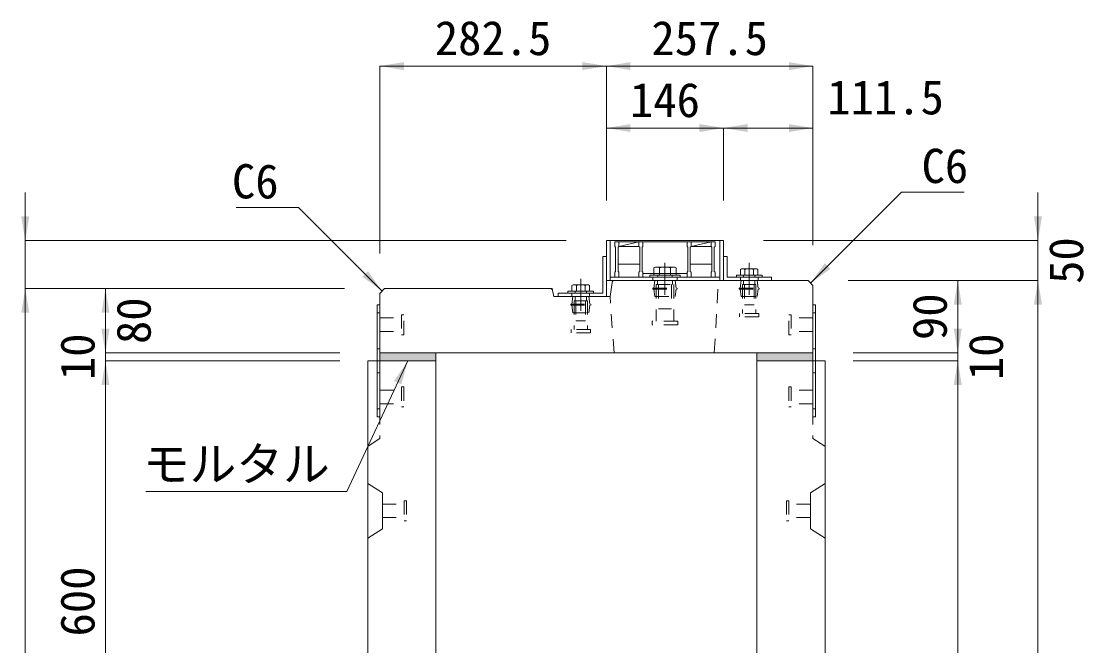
# Model space of a CAD drawing. Units: millimetres at full size. Extents: x -1934 to 78146, y -143454 to -112471.
# Drawn here: x 46935 to 48260, y -137550 to -136772 of the extents above; entities that cross this region are included whole.
import ezdxf
from ezdxf.enums import TextEntityAlignment as Align

# ---------------------------------------------------------------- set-up
doc = ezdxf.new("R2010")
doc.units = ezdxf.units.MM
doc.header["$LTSCALE"] = 23
for name, pattern in [('CHAIN', [18.5, 12, -1.5, 3.5, -1.5]), ('USER2', [1.35, 0.75, -0.6]), ('USER3', [1.35, 0.75, -0.6])]:
    doc.linetypes.add(name, pattern=pattern)
for name, color, linetype, lineweight in [('インサート', 92, 'USER2', 9), ('グレーチング', 7, 'Continuous', 9), ('ジョイント', 7, 'Continuous', 5), ('モルタル', 7, 'Continuous', 13), ('作業エリア', 11, 'Continuous', 13), ('受枠', 3, 'Continuous', 13), ('寸法線', 7, 'Continuous', 13), ('引出線', 4, 'Continuous', 13), ('本体', 2, 'Continuous', 13), ('ｲﾝｻｰﾄ', 3, 'USER3', 5)]:
    doc.layers.add(name, color=color, linetype=linetype, lineweight=lineweight)
doc.layers.add('ハッチング_モルタル', color=30, linetype='Continuous')
doc.styles.add('ＭＳ ゴシック', font='')
doc.styles.get('ＭＳ ゴシック').set_extended_font_data('MS Gothic')

# ---------------------------------------------------------------- blocks, each defined once
blk = doc.blocks.new('filled_arrow')
at = {"color": 0, "linetype": 'Continuous', "lineweight": -2}
blk.add_solid([(7.5, 1.25), (0, 0), (7.5, -1.25)], dxfattribs=at)

msp = doc.modelspace()

# ---------------------------------------------------------------- hatches: boundary and pattern name
at = {"layer": 'ハッチング_モルタル'}
for points in [[(47452.11, -137195.21), (47452.11, -137185.21), (47382.11, -137185.21), (47382.11, -137195.21)], [(47922.11, -137195.21), (47922.11, -137185.21), (47852.11, -137185.21), (47852.11, -137195.21)]]:
    msp.add_hatch(color=256, dxfattribs=at).paths.add_polyline_path(points)

# ---------------------------------------------------------------- linework, layer by layer
at = {"layer": 'インサート', "linetype": 'Continuous', "lineweight": 13}
for p, q in [((47725.62, -137078.41), (47723.76, -137079.25)), ((47723.76, -137079.25), (47723.76, -137088.41)), ((47749.61, -137078.41), (47725.62, -137078.41)), ((47749.61, -137078.41), (47751.46, -137079.25)), ((47751.46, -137079.25), (47751.46, -137088.41)), ((47833.13, -137080.41), (47831.66, -137081.25)), ((47831.66, -137081.25), (47831.66, -137088.41)), ((47833.13, -137080.41), (47852.1, -137080.41)), ((47852.1, -137080.41), (47853.56, -137081.25)), ((47853.56, -137081.25), (47853.56, -137088.41)), ((47623.13, -137100.41), (47621.66, -137101.25)), ((47623.13, -137100.41), (47642.1, -137100.41)), ((47642.1, -137100.41), (47643.56, -137101.25)), ((47751.46, -137088.41), (47723.76, -137088.41)), ((47831.66, -137088.41), (47853.56, -137088.41)), ((47621.66, -137101.25), (47621.66, -137108.41)), ((47621.66, -137108.41), (47643.56, -137108.41)), ((47643.56, -137101.25), (47643.56, -137108.41))]:
    msp.add_line(p, q, dxfattribs=at)
at = {"layer": 'インサート', "linetype": 'Continuous', "lineweight": 5}
for p, q in [((47730.69, -137079.25), (47730.69, -137088.41)), ((47744.54, -137079.25), (47744.54, -137088.41)), ((47837.14, -137081.25), (47837.14, -137088.41)), ((47848.09, -137081.25), (47848.09, -137088.41)), ((47627.14, -137101.25), (47627.14, -137108.41)), ((47638.09, -137101.25), (47638.09, -137108.41))]:
    msp.add_line(p, q, dxfattribs=at)
at = {"layer": 'インサート', "linetype": 'Continuous'}
for p, q in [((47756.61, -137088.41), (47718.61, -137088.41)), ((47718.61, -137088.41), (47718.61, -137090.71)), ((47756.61, -137090.71), (47718.61, -137090.71)), ((47756.61, -137088.41), (47756.61, -137090.71)), ((47826.61, -137088.41), (47858.61, -137088.41)), ((47826.61, -137088.41), (47826.61, -137090.71)), ((47826.61, -137090.71), (47858.61, -137090.71)), ((47858.61, -137088.41), (47858.61, -137090.71)), ((47616.61, -137108.41), (47648.61, -137108.41)), ((47616.61, -137108.41), (47616.61, -137110.71)), ((47616.61, -137110.71), (47648.61, -137110.71)), ((47648.61, -137108.41), (47648.61, -137110.71))]:
    msp.add_line(p, q, dxfattribs=at)
at = {"layer": 'インサート'}
for p, q in [((47723.86, -137104.46), (47725.11, -137095.21)), ((47725.11, -137095.21), (47750.11, -137095.21)), ((47726.71, -137100.21), (47748.51, -137100.21)), ((47726.71, -137100.21), (47726.71, -137145.71)), ((47728.16, -137095.21), (47728.16, -137100.21)), ((47728.61, -137088.41), (47728.61, -137090.71)), ((47729.61, -137100.21), (47729.61, -137130.21)), ((47745.61, -137100.21), (47745.61, -137130.21)), ((47746.61, -137088.41), (47746.61, -137090.71)), ((47747.06, -137095.21), (47747.06, -137100.21)), ((47748.51, -137100.21), (47748.51, -137145.71)), ((47751.36, -137104.46), (47750.11, -137095.21)), ((47831.36, -137104.46), (47832.61, -137095.21)), ((47832.61, -137095.21), (47852.61, -137095.21)), ((47834.36, -137100.21), (47850.86, -137100.21)), ((47834.36, -137100.21), (47834.36, -137136.21)), ((47835.49, -137095.21), (47835.49, -137100.21)), ((47835.61, -137088.41), (47835.61, -137090.71)), ((47836.61, -137100.21), (47836.61, -137125.21)), ((47848.61, -137100.21), (47848.61, -137125.21)), ((47849.61, -137088.41), (47849.61, -137090.71)), ((47849.74, -137095.21), (47849.74, -137100.21)), ((47850.86, -137100.21), (47850.86, -137136.21)), ((47853.86, -137104.46), (47852.61, -137095.21)), ((47625.61, -137108.41), (47625.61, -137110.71)), ((47639.61, -137108.41), (47639.61, -137110.71)), ((47722.61, -137104.46), (47752.61, -137104.46)), ((47722.61, -137104.46), (47722.61, -137105.96)), ((47722.61, -137105.96), (47752.61, -137105.96)), ((47723.86, -137105.96), (47725.11, -137115.21)), ((47751.36, -137105.96), (47750.11, -137115.21)), ((47752.61, -137104.46), (47752.61, -137105.96)), ((47830.11, -137104.46), (47855.11, -137104.46)), ((47830.11, -137104.46), (47830.11, -137105.96)), ((47830.11, -137105.96), (47855.11, -137105.96)), ((47831.36, -137105.96), (47832.61, -137115.21)), ((47853.86, -137105.96), (47852.61, -137115.21)), ((47855.11, -137104.46), (47855.11, -137105.96)), ((47620.11, -137124.46), (47645.11, -137124.46)), ((47620.11, -137124.46), (47620.11, -137125.96)), ((47620.11, -137125.96), (47645.11, -137125.96)), ((47621.36, -137124.46), (47622.61, -137115.21)), ((47621.36, -137125.96), (47622.61, -137135.21)), ((47622.61, -137115.21), (47642.61, -137115.21)), ((47624.36, -137120.21), (47640.86, -137120.21)), ((47624.36, -137120.21), (47624.36, -137156.21)), ((47625.49, -137115.21), (47625.49, -137120.21)), ((47626.61, -137120.21), (47626.61, -137145.21)), ((47638.61, -137120.21), (47638.61, -137145.21)), ((47639.74, -137115.21), (47639.74, -137120.21)), ((47640.86, -137120.21), (47640.86, -137156.21)), ((47643.86, -137124.46), (47642.61, -137115.21)), ((47643.86, -137125.96), (47642.61, -137135.21)), ((47645.11, -137124.46), (47645.11, -137125.96)), ((47725.11, -137115.21), (47750.11, -137115.21)), ((47832.61, -137115.21), (47852.61, -137115.21)), ((47836.61, -137125.21), (47848.61, -137125.21)), ((47412.11, -137137.71), (47409.11, -137137.71)), ((47409.11, -137137.71), (47409.11, -137162.71)), ((47412.11, -137162.71), (47412.11, -137137.71)), ((47622.61, -137135.21), (47642.61, -137135.21)), ((47729.61, -137130.21), (47745.61, -137130.21)), ((47830.61, -137140.21), (47830.61, -137136.21)), ((47854.61, -137136.21), (47830.61, -137136.21)), ((47854.61, -137140.21), (47830.61, -137140.21)), ((47854.61, -137136.21), (47854.61, -137140.21)), ((47892.11, -137137.71), (47895.11, -137137.71)), ((47892.11, -137162.71), (47892.11, -137137.71)), ((47895.11, -137137.71), (47895.11, -137162.71)), ((47382.11, -137141.71), (47409.11, -137141.71)), ((47382.11, -137141.71), (47382.11, -137158.71)), ((47626.61, -137145.21), (47638.61, -137145.21)), ((47721.61, -137150.21), (47721.61, -137145.71)), ((47753.61, -137145.71), (47721.61, -137145.71)), ((47753.61, -137150.21), (47721.61, -137150.21)), ((47753.61, -137145.71), (47753.61, -137150.21)), ((47922.11, -137141.71), (47895.11, -137141.71)), ((47922.11, -137141.71), (47922.11, -137158.71)), ((47382.11, -137158.71), (47409.11, -137158.71)), ((47409.11, -137162.71), (47412.11, -137162.71)), ((47620.61, -137160.21), (47620.61, -137156.21)), ((47644.61, -137156.21), (47620.61, -137156.21)), ((47644.61, -137160.21), (47620.61, -137160.21)), ((47644.61, -137156.21), (47644.61, -137160.21)), ((47895.11, -137162.71), (47892.11, -137162.71)), ((47922.11, -137158.71), (47895.11, -137158.71))]:
    msp.add_line(p, q, dxfattribs=at)
at = {"layer": 'インサート', "linetype": 'Continuous', "lineweight": 5}
for centre, radius, start, end in [((47727.23, -137085.91), 7.5, 62.50883, 117.49117), ((47737.61, -137107.14), 28.73, 76.05376, 103.94624), ((47748, -137085.91), 7.5, 62.50883, 117.49117), ((47834.4, -137085.25), 4.85, 55.61575, 124.38425), ((47842.61, -137098.53), 18.12, 72.41205, 107.58795), ((47850.83, -137085.25), 4.85, 55.61575, 124.38425), ((47624.4, -137105.25), 4.85, 55.61575, 124.38425), ((47632.61, -137118.53), 18.12, 72.41205, 107.58795), ((47640.83, -137105.25), 4.85, 55.61575, 124.38425)]:
    msp.add_arc(centre, radius, start, end, dxfattribs=at)
at = {"layer": 'グレーチング'}
for p, q in [((47675.11, -137046.71), (47675.11, -137052.71)), ((47675.11, -137046.71), (47800.11, -137046.71)), ((47680.11, -137046.71), (47680.11, -137052.71)), ((47680.11, -137052.71), (47705.11, -137046.71)), ((47705.11, -137046.71), (47705.11, -137052.71)), ((47710.11, -137046.71), (47710.11, -137052.71)), ((47765.11, -137046.71), (47765.11, -137052.71)), ((47770.11, -137052.71), (47795.11, -137046.71)), ((47770.11, -137046.71), (47770.11, -137052.71)), ((47795.11, -137046.71), (47795.11, -137052.71)), ((47800.11, -137046.71), (47800.11, -137052.71)), ((47675.11, -137052.71), (47676.11, -137053.71)), ((47676.11, -137053.71), (47676.11, -137083.71)), ((47680.11, -137052.71), (47679.11, -137053.71)), ((47679.11, -137053.71), (47679.11, -137083.71)), ((47680.11, -137052.71), (47705.11, -137052.71)), ((47705.11, -137052.71), (47706.11, -137053.71)), ((47706.11, -137053.71), (47706.11, -137083.71)), ((47710.11, -137052.71), (47709.11, -137053.71)), ((47709.11, -137053.71), (47709.11, -137083.71)), ((47765.11, -137052.71), (47766.11, -137053.71)), ((47766.11, -137053.71), (47766.11, -137083.71)), ((47770.11, -137052.71), (47769.11, -137053.71)), ((47769.11, -137053.71), (47769.11, -137083.71)), ((47770.11, -137052.71), (47795.11, -137052.71)), ((47795.11, -137052.71), (47796.11, -137053.71)), ((47796.11, -137053.71), (47796.11, -137083.71)), ((47800.11, -137052.71), (47799.11, -137053.71)), ((47799.11, -137053.71), (47799.11, -137083.71)), ((47675.11, -137084.71), (47676.11, -137083.71)), ((47675.11, -137090.71), (47675.11, -137084.71)), ((47706.11, -137074.71), (47679.11, -137074.71)), ((47680.11, -137084.71), (47679.11, -137083.71)), ((47680.11, -137090.71), (47680.11, -137084.71)), ((47705.11, -137084.71), (47706.11, -137083.71)), ((47705.11, -137090.71), (47705.11, -137084.71)), ((47710.11, -137084.71), (47709.11, -137083.71)), ((47710.11, -137090.71), (47710.11, -137084.71)), ((47765.11, -137086.21), (47710.11, -137086.21)), ((47765.11, -137084.71), (47766.11, -137083.71)), ((47765.11, -137090.71), (47765.11, -137084.71)), ((47796.11, -137074.71), (47769.11, -137074.71)), ((47770.11, -137084.71), (47769.11, -137083.71)), ((47770.11, -137090.71), (47770.11, -137084.71)), ((47795.11, -137084.71), (47796.11, -137083.71)), ((47795.11, -137090.71), (47795.11, -137084.71)), ((47800.11, -137084.71), (47799.11, -137083.71)), ((47800.11, -137090.71), (47800.11, -137084.71)), ((47675.11, -137090.71), (47680.11, -137090.71)), ((47705.11, -137090.71), (47710.11, -137090.71)), ((47765.11, -137090.71), (47770.11, -137090.71)), ((47795.11, -137090.71), (47800.11, -137090.71))]:
    msp.add_line(p, q, dxfattribs=at)
at = {"layer": 'ジョイント'}
for p, q in [((47378.91, -137125.21), (47382.11, -137125.21)), ((47378.91, -137125.21), (47378.91, -137265.21)), ((47382.11, -137125.21), (47382.11, -137265.21)), ((47922.11, -137125.21), (47925.31, -137125.21)), ((47922.11, -137125.21), (47922.11, -137265.21)), ((47925.31, -137125.21), (47925.31, -137265.21)), ((47378.91, -137265.21), (47382.11, -137265.21)), ((47922.11, -137265.21), (47925.31, -137265.21))]:
    msp.add_line(p, q, dxfattribs=at)
at = {"layer": 'ジョイント', "linetype": 'USER2'}
for p, q in [((47378.91, -137135.21), (47382.11, -137135.21)), ((47922.11, -137135.21), (47925.31, -137135.21)), ((47378.91, -137180.21), (47382.11, -137180.21)), ((47922.11, -137180.21), (47925.31, -137180.21)), ((47378.91, -137210.21), (47382.11, -137210.21)), ((47922.11, -137210.21), (47925.31, -137210.21)), ((47378.91, -137255.21), (47382.11, -137255.21)), ((47922.11, -137255.21), (47925.31, -137255.21))]:
    msp.add_line(p, q, dxfattribs=at)
at = {"layer": 'モルタル'}
for points in [[(47382.11, -137185.21), (47452.11, -137185.21), (47452.11, -137195.21), (47382.11, -137195.21)], [(47922.11, -137185.21), (47852.11, -137185.21), (47852.11, -137195.21), (47922.11, -137195.21)]]:
    msp.add_lwpolyline(points, close=True, dxfattribs=at)
at = {"layer": '作業エリア'}
for p, q in [((47672.11, -137095.21), (47671.73, -137097.76)), ((47674.7, -137095.21), (47672.11, -137095.21)), ((47594.65, -137105.21), (47597.11, -137105.21)), ((47597.11, -137105.21), (47597.6, -137107.62))]:
    msp.add_line(p, q, dxfattribs=at)
at = {"layer": '受枠'}
for p, q in [((47664.61, -137045.21), (47810.61, -137045.21)), ((47664.61, -137045.21), (47664.61, -137095.21)), ((47669.11, -137045.21), (47669.11, -137095.21)), ((47806.11, -137045.21), (47806.11, -137095.21)), ((47810.61, -137045.21), (47810.61, -137095.21)), ((47660.11, -137110.71), (47660.11, -137065.21)), ((47660.11, -137065.21), (47664.61, -137065.21)), ((47664.61, -137065.21), (47664.61, -137115.21)), ((47815.11, -137065.21), (47810.61, -137065.21)), ((47815.11, -137090.71), (47815.11, -137065.21)), ((47664.61, -137095.21), (47810.61, -137095.21)), ((47669.11, -137090.71), (47806.11, -137090.71)), ((47810.61, -137095.21), (47870.61, -137095.21)), ((47870.61, -137090.71), (47815.11, -137090.71)), ((47870.61, -137095.21), (47870.61, -137090.71)), ((47604.61, -137115.21), (47604.61, -137110.71)), ((47604.61, -137110.71), (47660.11, -137110.71)), ((47664.61, -137115.21), (47604.61, -137115.21))]:
    msp.add_line(p, q, dxfattribs=at)
at = {"layer": '受枠', "linetype": 'CHAIN'}
for p, q in [((47737.61, -137072.96), (47737.61, -137112.96)), ((47842.61, -137072.96), (47842.61, -137112.96)), ((47632.61, -137092.96), (47632.61, -137132.96))]:
    msp.add_line(p, q, dxfattribs=at)
at = {"layer": '受枠', "linetype": 'USER2'}
for p, q in [((47722.61, -137090.71), (47722.61, -137095.21)), ((47752.61, -137090.71), (47752.61, -137095.21)), ((47831.61, -137090.71), (47831.61, -137095.21)), ((47853.61, -137090.71), (47853.61, -137095.21)), ((47621.61, -137110.71), (47621.61, -137115.21)), ((47643.61, -137110.71), (47643.61, -137115.21))]:
    msp.add_line(p, q, dxfattribs=at)
at = {"layer": '寸法線'}
for p, q in [((47382.11, -136827.78), (47664.61, -136827.78)), ((47382.11, -137061.21), (47382.11, -136827.78)), ((47664.61, -136995.21), (47664.61, -136827.78)), ((47664.61, -136827.78), (47922.11, -136827.78)), ((47664.61, -136995.21), (47664.61, -136827.78)), ((47922.11, -137051.21), (47922.11, -136827.78)), ((47664.61, -136905.01), (47810.61, -136905.01)), ((47664.61, -136995.21), (47664.61, -136905.01)), ((47810.61, -136995.21), (47810.61, -136905.01)), ((47810.61, -136905.01), (47922.11, -136905.01)), ((47810.61, -136995.21), (47810.61, -136905.01)), ((47922.11, -137051.21), (47922.11, -136905.01)), ((46940.14, -137165.21), (46940.14, -136985.21)), ((48202.6, -137155.21), (48202.6, -136985.21)), ((47614.61, -137045.21), (46940.14, -137045.21)), ((47860.61, -137045.21), (48202.6, -137045.21)), ((47966.11, -137095.21), (48102.6, -137095.21)), ((47966.11, -137095.21), (48202.6, -137095.21)), ((47966.11, -137095.21), (48202.6, -137095.21)), ((48102.6, -137185.21), (48102.6, -137095.21)), ((48202.6, -138145.21), (48202.6, -137095.21)), ((47338.11, -137105.21), (46940.14, -137105.21)), ((46940.14, -137105.21), (46940.14, -138145.21)), ((47338.11, -137105.21), (46940.14, -137105.21)), ((47040.14, -137185.21), (47040.14, -137105.21)), ((47338.11, -137105.21), (47040.14, -137105.21)), ((47040.14, -137125.21), (47040.14, -137255.21)), ((48102.6, -137125.21), (48102.6, -137255.21)), ((47332.11, -137185.21), (47040.14, -137185.21)), ((47332.11, -137185.21), (47040.14, -137185.21)), ((47972.11, -137185.21), (48102.6, -137185.21)), ((47972.11, -137185.21), (48102.6, -137185.21)), ((47040.14, -137195.21), (47040.14, -137795.21)), ((47332.11, -137195.21), (47040.14, -137195.21)), ((47317.11, -137195.21), (47040.14, -137195.21)), ((47972.11, -137195.21), (48102.6, -137195.21)), ((47972.11, -137195.21), (48102.6, -137195.21)), ((48102.6, -138145.21), (48102.6, -137195.21))]:
    msp.add_line(p, q, dxfattribs=at)
at = {"layer": '引出線'}
for points in [[(47919.11, -137098.21), (48032.49, -136984.83), (48110.49, -136984.83)], [(47385.11, -137108.21), (47280.95, -137004.04), (47202.95, -137004.04)], [(47417.11, -137195.21), (47341.17, -137358.07), (47090.26, -137358.07)]]:
    msp.add_lwpolyline(points, dxfattribs=at)
at = {"layer": '本体'}
for p, q in [((47671.73, -137097.76), (47669.11, -137115.21)), ((47674.7, -137095.21), (47916.11, -137095.21)), ((47916.11, -137095.21), (47922.11, -137101.21)), ((47382.11, -137111.21), (47388.11, -137105.21)), ((47382.11, -137111.21), (47382.11, -137195.21)), ((47388.11, -137105.21), (47594.65, -137105.21)), ((47597.6, -137107.62), (47599.11, -137115.21)), ((47922.11, -137101.21), (47922.11, -137195.21)), ((47599.11, -137115.21), (47669.11, -137115.21)), ((47382.11, -137185.21), (47922.11, -137185.21)), ((47382.11, -137195.21), (47452.11, -137195.21)), ((47852.11, -137195.21), (47922.11, -137195.21))]:
    msp.add_line(p, q, dxfattribs=at)
at = {"layer": '本体', "linetype": 'USER2', "lineweight": 15}
for p, q in [((47799.11, -137185.21), (47804.11, -137095.21)), ((47674.11, -137185.21), (47669.11, -137115.21))]:
    msp.add_line(p, q, dxfattribs=at)
at = {"layer": '本体', "lineweight": 20}
for p, q in [((47367.11, -138145.21), (47367.11, -137195.21)), ((47452.11, -137195.21), (47367.11, -137195.21)), ((47452.11, -137701.17), (47452.11, -137195.21)), ((47852.11, -137701.17), (47852.11, -137195.21)), ((47937.11, -137195.21), (47852.11, -137195.21)), ((47922.11, -137195.21), (47852.11, -137195.21)), ((47937.11, -138145.21), (47937.11, -137195.21))]:
    msp.add_line(p, q, dxfattribs=at)
at = {"layer": '本体', "linetype": 'USER3', "lineweight": 9}
for p, q in [((47382.11, -137195.21), (47382.11, -137292.21)), ((47922.11, -137195.21), (47922.11, -137292.21)), ((47382.11, -137292.21), (47367.11, -137301.71)), ((47922.11, -137292.21), (47937.11, -137301.71))]:
    msp.add_line(p, q, dxfattribs=at)
at = {"layer": '本体', "lineweight": 9}
for p, q in [((47367.11, -137348.21), (47385.31, -137359.71)), ((47937.11, -137348.21), (47918.91, -137359.71)), ((47385.31, -137359.71), (47385.31, -137404.71)), ((47918.91, -137359.71), (47918.91, -137404.71)), ((47367.11, -137416.21), (47385.31, -137404.71)), ((47937.11, -137416.21), (47918.91, -137404.71))]:
    msp.add_line(p, q, dxfattribs=at)
at = {"layer": '本体'}
for centre, start, end in [((47674.7, -137098.21), 90, 171.46923), ((47594.65, -137108.21), 11.30993, 90)]:
    msp.add_arc(centre, 3, start, end, dxfattribs=at)
at = {"layer": 'ｲﾝｻｰﾄ'}
for p, q in [((47382.11, -137231.71), (47409.11, -137231.71)), ((47409.11, -137227.71), (47412.11, -137227.71)), ((47409.11, -137227.71), (47409.11, -137252.71)), ((47412.11, -137227.71), (47412.11, -137252.71)), ((47892.11, -137227.71), (47892.11, -137252.71)), ((47895.12, -137227.71), (47892.11, -137227.71)), ((47895.12, -137227.71), (47895.12, -137252.71)), ((47922.12, -137231.71), (47895.12, -137231.71)), ((47382.11, -137248.71), (47409.11, -137248.71)), ((47409.11, -137252.71), (47412.11, -137252.71)), ((47895.12, -137252.71), (47892.11, -137252.71)), ((47922.12, -137248.71), (47895.12, -137248.71)), ((47385.31, -137373.71), (47412.31, -137373.71)), ((47385.31, -137373.71), (47385.31, -137390.71)), ((47412.31, -137369.71), (47412.31, -137394.71)), ((47412.31, -137369.71), (47415.32, -137369.71)), ((47415.32, -137369.71), (47415.32, -137394.71)), ((47891.91, -137369.71), (47888.91, -137369.71)), ((47888.91, -137369.71), (47888.91, -137394.71)), ((47891.91, -137369.71), (47891.91, -137394.71)), ((47918.91, -137373.71), (47891.91, -137373.71)), ((47918.91, -137373.71), (47918.91, -137390.71)), ((47385.31, -137390.71), (47412.31, -137390.71)), ((47918.91, -137390.71), (47891.91, -137390.71)), ((47412.31, -137394.71), (47415.32, -137394.71)), ((47891.91, -137394.71), (47888.91, -137394.71))]:
    msp.add_line(p, q, dxfattribs=at)

# ---------------------------------------------------------------- block references
at = {"layer": '寸法線', "xscale": 4, "yscale": 4}
for p in [(47382.11, -136827.78), (47664.61, -136827.78), (47664.61, -136905.01), (47810.61, -136905.01)]:
    msp.add_blockref('filled_arrow', p, dxfattribs=at)
for p, rotation in [((47664.61, -136827.78), 180), ((47922.11, -136827.78), 180), ((47810.61, -136905.01), 180), ((47922.11, -136905.01), 180), ((46940.14, -137045.21), 90), ((48202.6, -137045.21), 90), ((48102.6, -137095.21), 270), ((48202.6, -137095.21), 270), ((48202.6, -137095.21), 270), ((46940.14, -137105.21), 270), ((46940.14, -137105.21), 270), ((47040.14, -137105.21), 270), ((47040.14, -137185.21), 90), ((47040.14, -137185.21), 90), ((48102.6, -137185.21), 90), ((48102.6, -137185.21), 90), ((47040.14, -137195.21), 270), ((47040.14, -137195.21), 270), ((48102.6, -137195.21), 270), ((48102.6, -137195.21), 270)]:
    msp.add_blockref('filled_arrow', p, dxfattribs=dict(at, rotation=rotation))
at = {"layer": '引出線', "xscale": 4, "yscale": 4}
for p, rotation in [((47919.11, -137098.21), 45), ((47385.11, -137108.21), 135), ((47417.11, -137195.21), 245)]:
    msp.add_blockref('filled_arrow', p, dxfattribs=dict(at, rotation=rotation))

# ---------------------------------------------------------------- texts
at = {"layer": '寸法線', "style": 'ＭＳ ゴシック'}
for s, p in [('282.5', (47523.36, -136792.78)), ('257.5', (47793.36, -136792.78)), ('111.5', (48012.69, -136866.65)), ('146', (47737.61, -136870.01))]:
    msp.add_text(s, height=42.72, dxfattribs=at).set_placement(p, align=Align.MIDDLE_CENTER)
for s, p in [('50', (48237.6, -137070.21)), ('80', (47075.14, -137145.21)), ('90', (48067.6, -137140.21)), ('10', (47005.14, -137190.21)), ('10', (48137.6, -137190.21)), ('600', (47005.14, -137495.21))]:
    msp.add_text(s, height=42.72, rotation=90, dxfattribs=at).set_placement(p, align=Align.MIDDLE_CENTER)
at = {"layer": '引出線', "style": 'ＭＳ ゴシック'}
msp.add_text('C6', height=42.72, dxfattribs=at).set_placement((48057.49, -136930.83), align=Align.TOP_LEFT)
msp.add_text('C6', height=42.72, dxfattribs=at).set_placement((47255.95, -136950.04), align=Align.TOP_RIGHT)
msp.add_text('モルタル', height=42.72, dxfattribs=at).set_placement((47203.21, -137302.47), align=Align.TOP_CENTER)

doc.saveas('drawing.dxf')
